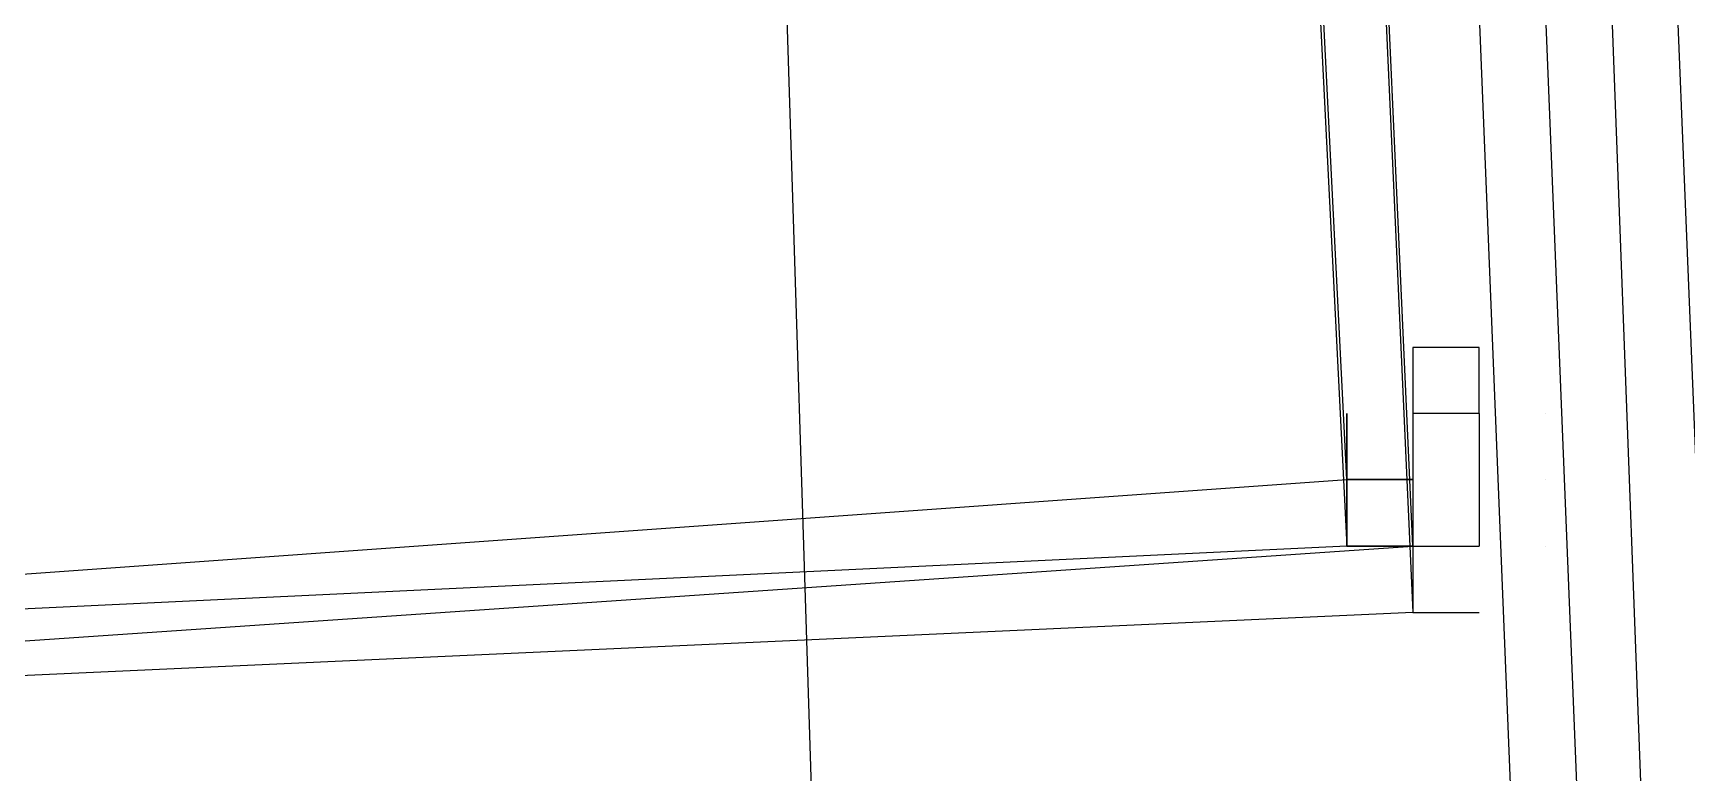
# Model space of a CAD drawing. Header units: feet. Extents: x -84 to 198, y -22 to 181.
# Drawn here: x 137.7625 to 138.0951, y 114.6388 to 114.7876 of the extents above; entities that cross this region are included whole.
import ezdxf

# ---------------------------------------------------------------- set-up
doc = ezdxf.new("R2010")
doc.units = ezdxf.units.FT
doc.layers.add('A-AREA-UNIDAD', color=30, linetype='CONTINUOUS')
doc.layers.add('A-LINEA', color=7, linetype='CONTINUOUS')

msp = doc.modelspace()

# ---------------------------------------------------------------- linework, layer by layer
at = {"layer": 'A-AREA-UNIDAD'}
msp.add_lwpolyline([(122.88, 112.4089), (135.808, 109.3333), (135.872, 108.1778), (135.552, 106.8444), (137.36, 106.4178), (137.408, 107.0933), (138.16, 107.0933), (137.888, 115.6089), (137.088, 126.2044), (136.16, 134.0622), (134.688, 143.2533), (134.048, 143.2889), (134, 143.5378), (130.912, 144.9422)], dxfattribs=at)
at = {"layer": 'A-LINEA'}
for p, q in [((138.0533, 114.7111), (138.0533, 114.6978)), ((138.0533, 114.7111), (138.0533, 114.6978)), ((138.0667, 114.7111), (138.0667, 114.7111)), ((138.0667, 114.7111), (138.0667, 114.7111)), ((138.0533, 114.6978), (138.0533, 114.6844)), ((138.0533, 114.6978), (138.0533, 114.6978)), ((138.0533, 114.6978), (138.0533, 114.6978)), ((138.0533, 114.6978), (138.0533, 114.6844)), ((138.0533, 114.6978), (138.0533, 114.6978)), ((138.0533, 114.6978), (138.0533, 114.6978)), ((138.0667, 114.6978), (138.0667, 114.6978)), ((138.0667, 114.6978), (138.0667, 114.6978)), ((138.0667, 114.6844), (138.0667, 114.6844)), ((138.0667, 114.6844), (138.0667, 114.6844))]:
    msp.add_line(p, q, dxfattribs=at)
for points in [[(137.44, 114.9378), (137.4533, 114.6444), (138.04, 114.6844), (138.0267, 114.9778), (137.44, 114.9378)], [(137.44, 114.9378), (137.4533, 114.6444), (138.04, 114.6844), (138.0267, 114.9778), (137.44, 114.9378)], [(137.4533, 114.6444), (137.44, 114.9378), (138.0267, 114.9644), (138.04, 114.6711), (137.4533, 114.6444)], [(137.4533, 114.6444), (137.44, 114.9378), (138.0267, 114.9644), (138.04, 114.6711), (137.4533, 114.6444)], [(137.4533, 114.9244), (137.4667, 114.6578), (138.0267, 114.6978), (138.0133, 114.9644), (137.4533, 114.9244)], [(137.4533, 114.9244), (137.4667, 114.6578), (138.0267, 114.6978), (138.0133, 114.9644), (137.4533, 114.9244)], [(137.4667, 114.6578), (137.4533, 114.9244), (138.0133, 114.9511), (138.0267, 114.6844), (137.4667, 114.6578)], [(137.4667, 114.6578), (137.4533, 114.9244), (138.0133, 114.9511), (138.0267, 114.6844), (137.4667, 114.6578)], [(138.2267, 110.8444), (138.2267, 110.8578), (138.0667, 114.7911), (138.0533, 114.7911), (138.2133, 110.8444), (138.2267, 110.8444)], [(138.2267, 110.8444), (138.2267, 110.8578), (138.0667, 114.7911), (138.0533, 114.7911), (138.2133, 110.8444), (138.2267, 110.8444)], [(138.2533, 110.8578), (138.0933, 114.7911), (138.08, 114.7911), (138.2267, 110.8578), (138.24, 110.8444), (138.2533, 110.8444), (138.2533, 110.8578)], [(138.2533, 110.8578), (138.0933, 114.7911), (138.08, 114.7911), (138.2267, 110.8578), (138.24, 110.8444), (138.2533, 110.8444), (138.2533, 110.8578)], [(138.0533, 114.7111), (138.0533, 114.7244), (138.0533, 114.7244), (138.04, 114.7244), (138.04, 114.7244), (138.04, 114.6978), (138.04, 114.6978), (138.0267, 114.6978), (138.0267, 114.7111), (138.0267, 114.6978), (138.0267, 114.6978), (138.0267, 114.6978), (138.0267, 114.6844), (138.0267, 114.6844), (138.0267, 114.6978), (138.04, 114.6978), (138.04, 114.6978), (138.04, 114.6844), (138.04, 114.6844), (138.0533, 114.6844), (138.0533, 114.6844)], [(138.0533, 114.7111), (138.0533, 114.7244), (138.0533, 114.7244), (138.04, 114.7244), (138.04, 114.7244), (138.04, 114.6978), (138.04, 114.6978), (138.0267, 114.6978), (138.0267, 114.7111), (138.0267, 114.6978), (138.0267, 114.6978), (138.0267, 114.6978), (138.0267, 114.6844), (138.0267, 114.6844), (138.0267, 114.6978), (138.04, 114.6978), (138.04, 114.6978), (138.04, 114.6844), (138.04, 114.6844), (138.0533, 114.6844), (138.0533, 114.6844)], [(138.0533, 114.7111), (138.0533, 114.7111), (138.0533, 114.7111), (138.04, 114.7111), (138.04, 114.7111), (138.04, 114.6978), (138.04, 114.6978), (138.0267, 114.6978), (138.0267, 114.6978), (138.0267, 114.6978), (138.0267, 114.6844), (138.0267, 114.6844), (138.0267, 114.6844), (138.0267, 114.6844), (138.0267, 114.6844), (138.04, 114.6844), (138.04, 114.6844), (138.04, 114.6711), (138.04, 114.6711), (138.0533, 114.6711), (138.0533, 114.6711), (138.0533, 114.6711)], [(138.0533, 114.7111), (138.0533, 114.7111), (138.0533, 114.7111), (138.04, 114.7111), (138.04, 114.7111), (138.04, 114.6978), (138.04, 114.6978), (138.0267, 114.6978), (138.0267, 114.6978), (138.0267, 114.6978), (138.0267, 114.6844), (138.0267, 114.6844), (138.0267, 114.6844), (138.0267, 114.6844), (138.0267, 114.6844), (138.04, 114.6844), (138.04, 114.6844), (138.04, 114.6711), (138.04, 114.6711), (138.0533, 114.6711), (138.0533, 114.6711), (138.0533, 114.6711)], [(138.0533, 114.6844), (138.0533, 114.6844), (138.0533, 114.6844)], [(138.0533, 114.6844), (138.0533, 114.6844), (138.0533, 114.6844)]]:
    msp.add_lwpolyline(points, dxfattribs=at)
for points in [[(138.04, 114.6978), (138.0267, 114.6978), (138.0267, 114.6978), (138.04, 114.6978)], [(138.04, 114.6978), (138.0267, 114.6978), (138.0267, 114.6978), (138.04, 114.6978)], [(138.04, 114.6844), (138.0267, 114.6844), (138.0267, 114.6844), (138.04, 114.6844)], [(138.04, 114.6844), (138.0267, 114.6844), (138.0267, 114.6844), (138.04, 114.6844)]]:
    msp.add_lwpolyline(points, close=True, dxfattribs=at)

doc.saveas('drawing.dxf')
